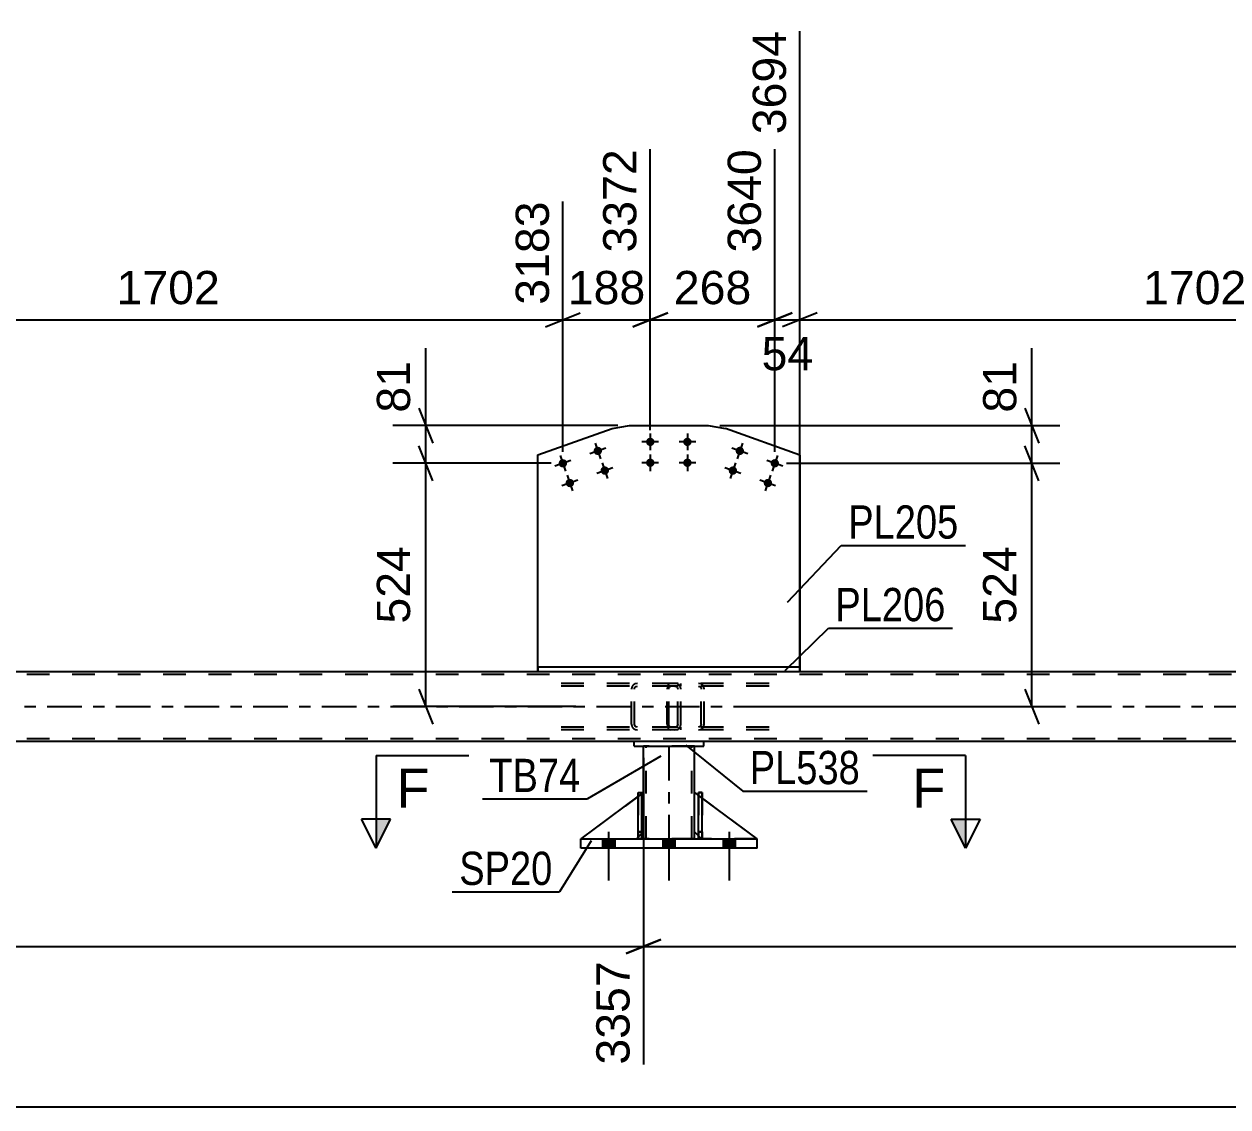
# Model space of a CAD drawing. Header units: millimetres. Extents: x 0 to 1189, y 0 to 841.
# Drawn here: x 201.1 to 304.9, y 340.5 to 433.9 of the extents above; entities that cross this region are included whole.
import ezdxf

# ---------------------------------------------------------------- set-up
doc = ezdxf.new("R2010")
doc.units = ezdxf.units.MM
doc.linetypes.add('DXK_LINE_DOT2', pattern=[3.9198, 1.9599, -1.9599])
doc.linetypes.add('DXK_LINE_DOT3', pattern=[5.9187, 2.979, -0.9799, 0.9799, -0.9799])
doc.styles.add('Arial', font='ARIAL.TTF', dxfattribs={"height": 0.2})
doc.styles.add('Arial Narrow', font='ARIALN.TTF', dxfattribs={"height": 0.2})

# ---------------------------------------------------------------- blocks, each defined once
blk = doc.blocks.new('Part-203773696-7717 - 7588')
at = {"color": 2, "linetype": 'Continuous'}
for p, q in [((245.41, 378.04), (179.5, 378.04)), ((333.92, 378.04), (268.01, 378.04)), ((253.72, 372.04), (124.25, 372.04)), ((509.13, 372.04), (259.72, 372.04))]:
    blk.add_line(p, q, dxfattribs=at)
at = {"color": 7, "linetype": 'DXK_LINE_DOT2'}
for p, q in [((268.01, 378.04), (245.41, 378.04)), ((783.44, 377.8), (120.25, 377.8)), ((783.44, 372.28), (120.25, 372.28)), ((259.72, 372.04), (253.72, 372.04))]:
    blk.add_line(p, q, dxfattribs=at)
at = {"color": 7, "linetype": 'DXK_LINE_DOT3'}
blk.add_line((120.25, 375.04), (783.44, 375.04), dxfattribs=at)
blk = doc.blocks.new('Bolt-203773696-7637 - 7588')
at = {"linetype": 'Continuous'}
for points in [[(263.17, 396.97, -1), (262.49, 397.21, -1)], [(262.57, 395.27, -1), (261.89, 395.51, -1)], [(266.19, 395.9, -1), (265.51, 396.14, -1)], [(265.59, 394.2, -1), (264.91, 394.44, -1)]]:
    blk.add_hatch(color=1, dxfattribs=at).paths.add_polyline_path(points)
at = {"color": 1, "linetype": 'Continuous'}
for p, q in [((263.07, 397.77), (262.59, 396.41)), ((263.51, 396.85), (262.15, 397.33)), ((266.09, 396.7), (265.61, 395.34)), ((262.91, 395.15), (261.55, 395.63)), ((262.47, 396.07), (261.99, 394.71)), ((266.53, 395.78), (265.17, 396.26)), ((265.92, 394.08), (264.57, 394.56)), ((265.49, 395), (265.01, 393.64))]:
    blk.add_line(p, q, dxfattribs=at)
blk = doc.blocks.new('Bolt-203773696-7638 - 7588')
at = {"linetype": 'Continuous'}
for points in [[(254.75, 397.87), (254.76, 397.94), (254.78, 398.01), (254.82, 398.08), (254.87, 398.13), (254.93, 398.18), (255, 398.21), (255.07, 398.23), (255.15, 398.23), (255.22, 398.21), (255.29, 398.18), (255.35, 398.13), (255.4, 398.08), (255.44, 398.01), (255.46, 397.94), (255.47, 397.87), (255.46, 397.79), (255.44, 397.72), (255.4, 397.66), (255.35, 397.6), (255.29, 397.56), (255.22, 397.52), (255.15, 397.51), (255.07, 397.51), (255, 397.52), (254.93, 397.56), (254.87, 397.6), (254.82, 397.66), (254.78, 397.72), (254.76, 397.79)], [(257.95, 397.87), (257.96, 397.94), (257.98, 398.01), (258.02, 398.08), (258.07, 398.13), (258.13, 398.18), (258.2, 398.21), (258.27, 398.23), (258.35, 398.23), (258.42, 398.21), (258.49, 398.18), (258.55, 398.13), (258.6, 398.08), (258.64, 398.01), (258.66, 397.94), (258.67, 397.87), (258.66, 397.79), (258.64, 397.72), (258.6, 397.66), (258.55, 397.6), (258.49, 397.56), (258.42, 397.52), (258.35, 397.51), (258.27, 397.51), (258.2, 397.52), (258.13, 397.56), (258.07, 397.6), (258.02, 397.66), (257.98, 397.72), (257.96, 397.79)], [(254.75, 396.07), (254.76, 396.14), (254.78, 396.21), (254.82, 396.28), (254.87, 396.33), (254.93, 396.38), (255, 396.41), (255.07, 396.43), (255.15, 396.43), (255.22, 396.41), (255.29, 396.38), (255.35, 396.33), (255.4, 396.28), (255.44, 396.21), (255.46, 396.14), (255.47, 396.07), (255.46, 395.99), (255.44, 395.92), (255.4, 395.86), (255.35, 395.8), (255.29, 395.76), (255.22, 395.72), (255.15, 395.71), (255.07, 395.71), (255, 395.72), (254.93, 395.76), (254.87, 395.8), (254.82, 395.86), (254.78, 395.92), (254.76, 395.99)], [(257.95, 396.07), (257.96, 396.14), (257.98, 396.21), (258.02, 396.28), (258.07, 396.33), (258.13, 396.38), (258.2, 396.41), (258.27, 396.43), (258.35, 396.43), (258.42, 396.41), (258.49, 396.38), (258.55, 396.33), (258.6, 396.28), (258.64, 396.21), (258.66, 396.14), (258.67, 396.07), (258.66, 395.99), (258.64, 395.92), (258.6, 395.86), (258.55, 395.8), (258.49, 395.76), (258.42, 395.72), (258.35, 395.71), (258.27, 395.71), (258.2, 395.72), (258.13, 395.76), (258.07, 395.8), (258.02, 395.86), (257.98, 395.92), (257.96, 395.99)]]:
    blk.add_hatch(color=1, dxfattribs=at).paths.add_polyline_path(points)
at = {"color": 1, "linetype": 'Continuous'}
for p, q in [((255.83, 397.87), (254.39, 397.87)), ((255.11, 398.59), (255.11, 397.15)), ((259.03, 397.87), (257.59, 397.87)), ((258.31, 398.59), (258.31, 397.15)), ((255.11, 396.79), (255.11, 395.35)), ((258.31, 396.79), (258.31, 395.35)), ((255.83, 396.07), (254.39, 396.07)), ((259.03, 396.07), (257.59, 396.07))]:
    blk.add_line(p, q, dxfattribs=at)
blk = doc.blocks.new('Bolt-203773696-7639 - 7588')
at = {"linetype": 'Continuous'}
for points in [[(250.25, 396.97), (250.23, 397.04), (250.23, 397.12), (250.24, 397.19), (250.27, 397.26), (250.31, 397.32), (250.37, 397.38), (250.43, 397.41), (250.5, 397.44), (250.58, 397.45), (250.65, 397.44), (250.73, 397.42), (250.79, 397.38), (250.85, 397.34), (250.89, 397.28), (250.93, 397.21), (250.94, 397.13), (250.95, 397.06), (250.93, 396.99), (250.9, 396.92), (250.86, 396.85), (250.8, 396.8), (250.74, 396.76), (250.67, 396.74), (250.59, 396.73), (250.52, 396.74), (250.45, 396.76), (250.38, 396.79), (250.32, 396.84), (250.28, 396.9)], [(247.23, 395.9), (247.21, 395.97), (247.21, 396.05), (247.23, 396.12), (247.26, 396.19), (247.3, 396.25), (247.35, 396.31), (247.42, 396.34), (247.49, 396.37), (247.56, 396.38), (247.64, 396.37), (247.71, 396.35), (247.78, 396.32), (247.83, 396.27), (247.88, 396.21), (247.91, 396.14), (247.93, 396.06), (247.93, 395.99), (247.92, 395.92), (247.89, 395.85), (247.84, 395.78), (247.79, 395.73), (247.72, 395.69), (247.65, 395.67), (247.58, 395.66), (247.5, 395.67), (247.43, 395.69), (247.37, 395.72), (247.31, 395.77), (247.26, 395.83)], [(250.85, 395.27), (250.83, 395.35), (250.83, 395.42), (250.84, 395.5), (250.87, 395.57), (250.92, 395.63), (250.97, 395.68), (251.03, 395.72), (251.11, 395.74), (251.18, 395.75), (251.26, 395.75), (251.33, 395.72), (251.39, 395.69), (251.45, 395.64), (251.5, 395.58), (251.53, 395.51), (251.55, 395.44), (251.55, 395.36), (251.53, 395.29), (251.5, 395.22), (251.46, 395.16), (251.41, 395.11), (251.34, 395.07), (251.27, 395.04), (251.2, 395.03), (251.12, 395.04), (251.05, 395.06), (250.98, 395.1), (250.93, 395.15), (250.88, 395.21)], [(247.83, 394.2), (247.82, 394.28), (247.81, 394.35), (247.83, 394.43), (247.86, 394.5), (247.9, 394.56), (247.95, 394.61), (248.02, 394.65), (248.09, 394.67), (248.16, 394.68), (248.24, 394.68), (248.31, 394.65), (248.38, 394.62), (248.43, 394.57), (248.48, 394.51), (248.51, 394.44), (248.53, 394.37), (248.53, 394.29), (248.52, 394.22), (248.49, 394.15), (248.45, 394.09), (248.39, 394.04), (248.33, 394), (248.26, 393.97), (248.18, 393.96), (248.11, 393.97), (248.03, 393.99), (247.97, 394.03), (247.91, 394.08), (247.87, 394.14)]]:
    blk.add_hatch(color=1, dxfattribs=at).paths.add_polyline_path(points)
at = {"color": 1, "linetype": 'Continuous'}
for p, q in [((250.35, 397.77), (250.83, 396.41)), ((247.33, 396.7), (247.81, 395.34)), ((251.27, 397.33), (249.91, 396.85)), ((248.25, 396.26), (246.89, 395.78)), ((251.87, 395.63), (250.51, 395.15)), ((250.95, 396.07), (251.43, 394.71)), ((248.85, 394.56), (247.49, 394.08)), ((247.93, 395), (248.41, 393.64))]:
    blk.add_line(p, q, dxfattribs=at)
blk = doc.blocks.new('Part-203773696-7663 - 7588')
at = {"color": 2, "linetype": 'Continuous'}
for p, q in [((245.41, 396.74), (251.82, 399.01)), ((251.82, 399.01), (253.31, 399.27)), ((251.82, 399.01), (251.82, 399.01)), ((253.31, 399.27), (253.31, 399.27)), ((253.31, 399.27), (260.11, 399.27)), ((260.11, 399.27), (260.11, 399.27)), ((260.11, 399.27), (261.6, 399.01)), ((261.6, 399.01), (261.6, 399.01)), ((268.01, 396.73), (261.6, 399.01)), ((245.41, 396.74), (245.41, 396.74)), ((245.41, 378.44), (245.41, 396.74)), ((268.01, 396.73), (268.01, 396.73)), ((268.01, 396.73), (268.01, 378.44))]:
    blk.add_line(p, q, dxfattribs=at)
at = {"color": 7, "linetype": 'DXK_LINE_DOT2'}
for p, q in [((245.41, 378.44), (245.41, 396.74)), ((268.01, 378.44), (268.01, 396.73)), ((268.01, 378.44), (245.41, 378.44))]:
    blk.add_line(p, q, dxfattribs=at)
blk = doc.blocks.new('Part-203773696-7715 - 7588')
at = {"color": 7, "linetype": 'DXK_LINE_DOT2'}
for p, q in [((257.23, 377.04), (247, 377.04)), ((257.23, 376.8), (247, 376.8)), ((254, 377.04), (253.8, 377.01)), ((253.9, 376.78), (254, 376.8)), ((257.43, 377.01), (257.23, 377.04)), ((257.23, 376.8), (257.33, 376.78)), ((253.53, 376.75), (253.49, 376.56)), ((253.49, 373.52), (253.49, 376.56)), ((253.74, 376.56), (253.76, 376.65)), ((253.74, 373.52), (253.74, 376.56)), ((253.76, 376.65), (253.82, 376.73)), ((253.82, 376.73), (253.9, 376.78)), ((257.33, 376.78), (257.42, 376.73)), ((257.42, 376.73), (257.47, 376.65)), ((257.47, 376.65), (257.49, 376.56)), ((257.49, 373.52), (257.49, 376.56)), ((257.75, 376.56), (257.71, 376.75)), ((257.75, 373.52), (257.75, 376.56)), ((257.23, 373.28), (247, 373.28)), ((257.23, 373.04), (247, 373.04)), ((253.49, 373.52), (253.53, 373.34)), ((253.76, 373.43), (253.74, 373.52)), ((253.82, 373.35), (253.76, 373.43)), ((253.8, 373.08), (254, 373.04)), ((253.9, 373.3), (253.82, 373.35)), ((254, 373.28), (253.9, 373.3)), ((257.33, 373.3), (257.23, 373.28)), ((257.23, 373.04), (257.43, 373.08)), ((257.42, 373.35), (257.33, 373.3)), ((257.47, 373.43), (257.42, 373.35)), ((257.49, 373.52), (257.47, 373.43)), ((257.71, 373.34), (257.75, 373.52))]:
    blk.add_line(p, q, dxfattribs=at)
for centre, start, end in [((253.98, 376.54), 110.7584, 155.6802), ((257.25, 376.54), 24.3198, 69.2416), ((253.98, 373.54), 204.3198, 249.2416), ((257.25, 373.54), 290.7584, 335.6802)]:
    blk.add_arc(centre, 0.496, start, end, dxfattribs=at)
blk = doc.blocks.new('Bolt-203773696-7761 - 7588')
at = {"linetype": 'Continuous'}
for points in [[(251, 362.84), (252.04, 362.84), (252.04, 363.64), (251, 363.64)], [(251, 362.84), (252.04, 362.84), (252.04, 363.64), (251, 363.64)], [(251, 362.84), (252.04, 362.84), (252.04, 363.64), (251, 363.64)], [(256.2, 362.84), (257.24, 362.84), (257.24, 363.64), (256.2, 363.64)], [(256.2, 362.84), (257.24, 362.84), (257.24, 363.64), (256.2, 363.64)], [(261.4, 362.84), (262.44, 362.84), (262.44, 363.64), (261.4, 363.64)], [(261.4, 362.84), (262.44, 362.84), (262.44, 363.64), (261.4, 363.64)], [(261.4, 362.84), (262.44, 362.84), (262.44, 363.64), (261.4, 363.64)]]:
    blk.add_hatch(color=1, dxfattribs=at).paths.add_polyline_path(points)
at = {"color": 1, "linetype": 'Continuous'}
for p, q in [((251, 363.64), (251, 362.84)), ((251, 363.64), (251, 362.84)), ((251, 363.64), (251, 362.84)), ((251.52, 364.24), (251.52, 360.04)), ((251.52, 364.24), (251.52, 360.04)), ((251.52, 364.24), (251.52, 360.04)), ((252.04, 363.64), (252.04, 362.84)), ((252.04, 363.64), (252.04, 362.84)), ((252.04, 363.64), (252.04, 362.84)), ((256.2, 363.64), (256.2, 362.84)), ((256.2, 363.64), (256.2, 362.84)), ((256.72, 364.24), (256.72, 360.04)), ((256.72, 364.24), (256.72, 360.04)), ((257.24, 363.64), (257.24, 362.84)), ((257.24, 363.64), (257.24, 362.84)), ((261.4, 363.64), (261.4, 362.84)), ((261.4, 363.64), (261.4, 362.84)), ((261.4, 363.64), (261.4, 362.84)), ((261.92, 364.24), (261.92, 360.04)), ((261.92, 364.24), (261.92, 360.04)), ((261.92, 364.24), (261.92, 360.04)), ((262.44, 363.64), (262.44, 362.84)), ((262.44, 363.64), (262.44, 362.84)), ((262.44, 363.64), (262.44, 362.84))]:
    blk.add_line(p, q, dxfattribs=at)
blk = doc.blocks.new('Part-203773696-7783 - 7588')
at = {"color": 2, "linetype": 'Continuous'}
for p, q in [((268.01, 378.44), (245.41, 378.44)), ((245.41, 378.04), (245.41, 378.44)), ((268.01, 378.04), (245.41, 378.04)), ((268.01, 378.44), (268.01, 378.04)), ((268.01, 378.44), (268.01, 378.44)), ((268.01, 378.04), (268.01, 378.04))]:
    blk.add_line(p, q, dxfattribs=at)
at = {"color": 7, "linetype": 'DXK_LINE_DOT2'}
for p, q in [((245.41, 378.44), (245.41, 378.04)), ((268.01, 378.04), (268.01, 378.44))]:
    blk.add_line(p, q, dxfattribs=at)
blk = doc.blocks.new('Part-203773696-7860 - 7588')
at = {"color": 2, "linetype": 'Continuous'}
for p, q in [((254.52, 367.64), (254.52, 371.64)), ((258.92, 367.64), (258.92, 371.64)), ((254.52, 363.64), (254.52, 364.24)), ((258.92, 363.64), (258.92, 364.24))]:
    blk.add_line(p, q, dxfattribs=at)
at = {"color": 7, "linetype": 'DXK_LINE_DOT2'}
for p, q in [((258.92, 371.64), (254.52, 371.64)), ((254.76, 363.64), (254.76, 371.64)), ((258.68, 363.64), (258.68, 371.64)), ((254.52, 364.24), (254.52, 367.64)), ((258.92, 364.24), (258.92, 367.64)), ((258.92, 363.64), (254.52, 363.64))]:
    blk.add_line(p, q, dxfattribs=at)
at = {"color": 7, "linetype": 'DXK_LINE_DOT3'}
blk.add_line((256.72, 371.64), (256.72, 363.64), dxfattribs=at)
blk = doc.blocks.new('Part-203773696-7861 - 7588')
at = {"color": 2, "linetype": 'Continuous'}
for p, q in [((254.07, 363.64), (254.07, 367.64)), ((254.07, 367.64), (254.39, 367.64)), ((254.39, 363.64), (254.39, 367.64)), ((254.07, 363.64), (254.07, 363.64)), ((254.39, 363.64), (254.07, 363.64))]:
    blk.add_line(p, q, dxfattribs=at)
at = {"color": 7, "linetype": 'DXK_LINE_DOT2'}
for p, q in [((254.07, 367.64), (254.07, 364.24)), ((254.39, 364.24), (254.39, 367.64)), ((254.07, 364.24), (254.07, 363.64)), ((254.07, 364.24), (254.39, 364.24)), ((254.07, 363.64), (254.07, 363.64)), ((254.07, 363.64), (254.07, 363.64)), ((254.39, 363.64), (254.39, 364.24)), ((254.39, 363.64), (254.39, 363.64))]:
    blk.add_line(p, q, dxfattribs=at)
blk = doc.blocks.new('Part-203773696-7862 - 7588')
at = {"color": 2, "linetype": 'Continuous'}
for p, q in [((259.27, 363.64), (259.27, 367.64)), ((259.27, 367.64), (259.59, 367.64)), ((259.59, 363.64), (259.59, 367.64)), ((259.27, 363.64), (259.27, 363.64)), ((259.59, 363.64), (259.27, 363.64))]:
    blk.add_line(p, q, dxfattribs=at)
at = {"color": 7, "linetype": 'DXK_LINE_DOT2'}
for p, q in [((259.27, 367.64), (259.27, 364.24)), ((259.59, 364.24), (259.59, 367.64)), ((259.27, 364.24), (259.27, 363.64)), ((259.27, 364.24), (259.59, 364.24)), ((259.27, 363.64), (259.27, 363.64)), ((259.27, 363.64), (259.27, 363.64)), ((259.59, 363.64), (259.59, 364.24)), ((259.59, 363.64), (259.59, 363.64))]:
    blk.add_line(p, q, dxfattribs=at)
blk = doc.blocks.new('Part-203773696-7863 - 7588')
at = {"color": 7, "linetype": 'DXK_LINE_DOT2'}
for p, q in [((254.08, 367.64), (254.07, 363.64)), ((254.08, 367.64), (254.4, 367.64)), ((254.08, 364.24), (254.08, 367.64)), ((254.39, 363.64), (254.4, 367.55)), ((254.4, 367.64), (254.4, 364.24)), ((254.4, 363.64), (254.07, 363.64)), ((254.4, 364.24), (254.08, 364.24)), ((254.08, 363.64), (254.08, 364.24)), ((254.4, 363.64), (254.39, 363.64)), ((254.4, 364.24), (254.4, 363.64))]:
    blk.add_line(p, q, dxfattribs=at)
blk = doc.blocks.new('Part-203773696-7870 - 7588')
at = {"color": 7, "linetype": 'DXK_LINE_DOT2'}
for p, q in [((254.52, 367.64), (249.12, 363.64)), ((254.52, 364.24), (254.52, 367.64)), ((254.52, 367.64), (254.52, 364.24)), ((249.12, 363.64), (253.92, 363.64)), ((253.92, 363.64), (254.52, 364.24)), ((254.52, 364.24), (253.92, 363.64)), ((254.52, 364.24), (254.52, 364.24))]:
    blk.add_line(p, q, dxfattribs=at)
blk = doc.blocks.new('Part-203773696-7871 - 7588')
at = {"color": 2, "linetype": 'Continuous'}
for p, q in [((258.92, 364.24), (258.92, 367.64)), ((258.92, 367.64), (259.27, 367.38)), ((264.32, 363.64), (259.59, 367.14)), ((259.27, 363.89), (258.92, 364.24))]:
    blk.add_line(p, q, dxfattribs=at)
at = {"color": 7, "linetype": 'DXK_LINE_DOT2'}
for p, q in [((259.59, 367.14), (259.27, 367.38)), ((259.27, 363.89), (259.52, 363.64)), ((259.52, 363.64), (264.32, 363.64))]:
    blk.add_line(p, q, dxfattribs=at)
blk = doc.blocks.new('Part-203773696-7872 - 7588')
at = {"color": 7, "linetype": 'DXK_LINE_DOT2'}
for p, q in [((258.92, 364.24), (258.92, 367.64)), ((258.92, 367.64), (264.32, 363.64)), ((259.52, 363.64), (258.92, 364.24)), ((264.32, 363.64), (259.52, 363.64))]:
    blk.add_line(p, q, dxfattribs=at)
blk = doc.blocks.new('Part-203773696-7878 - 7588')
at = {"color": 2, "linetype": 'Continuous'}
for p, q in [((259.72, 372.04), (253.72, 372.04)), ((253.72, 371.64), (253.72, 372.04)), ((253.72, 371.64), (259.72, 371.64)), ((259.72, 371.64), (259.72, 372.04))]:
    blk.add_line(p, q, dxfattribs=at)
blk = doc.blocks.new('Part-203773696-7888 - 7588')
at = {"color": 7, "linetype": 'DXK_LINE_DOT2'}
for p, q in [((254.39, 367.55), (254.07, 367.31)), ((254.52, 364.24), (254.52, 367.64)), ((249.12, 363.64), (249.12, 363.64)), ((249.12, 363.64), (253.92, 363.64)), ((254.52, 364.24), (253.92, 363.64)), ((254.39, 364.12), (254.07, 363.8))]:
    blk.add_line(p, q, dxfattribs=at)
at = {"color": 2, "linetype": 'Continuous'}
for p, q in [((254.52, 367.64), (254.39, 367.55)), ((254.52, 364.24), (254.52, 367.64)), ((254.07, 367.31), (249.12, 363.64)), ((254.07, 363.8), (253.92, 363.64)), ((254.52, 364.24), (254.39, 364.12)), ((254.52, 364.24), (254.52, 364.24))]:
    blk.add_line(p, q, dxfattribs=at)
blk = doc.blocks.new('Part-203773696-7904 - 7588')
at = {"color": 2, "linetype": 'Continuous'}
for p, q in [((249.12, 362.84), (249.12, 363.64)), ((249.12, 363.64), (264.32, 363.64)), ((264.32, 362.84), (264.32, 363.64)), ((264.32, 362.84), (249.12, 362.84))]:
    blk.add_line(p, q, dxfattribs=at)
blk = doc.blocks.new('Part-203773696-7920 - 7588')
at = {"color": 7, "linetype": 'DXK_LINE_DOT2'}
for p, q in [((259.59, 367.64), (259.27, 367.64)), ((259.27, 364.24), (259.27, 367.64)), ((259.27, 367.64), (259.27, 363.64)), ((259.59, 367.64), (259.59, 364.24)), ((259.59, 363.64), (259.59, 367.64)), ((259.59, 364.24), (259.27, 364.24)), ((259.27, 363.64), (259.27, 364.24)), ((259.59, 363.64), (259.27, 363.64)), ((259.59, 364.24), (259.59, 363.64)), ((259.59, 363.64), (259.59, 363.64))]:
    blk.add_line(p, q, dxfattribs=at)
blk = doc.blocks.new('Part-203773696-7935 - 7588')
at = {"color": 7, "linetype": 'DXK_LINE_DOT2'}
for p, q in [((256.66, 376.9), (256.6, 376.75)), ((256.75, 377.01), (256.66, 376.9)), ((256.85, 377.04), (256.75, 377.01)), ((256.8, 376.78), (256.85, 376.8)), ((265.35, 377.04), (256.85, 377.04)), ((265.35, 376.8), (256.85, 376.8)), ((257.75, 376.8), (257.75, 377.04)), ((259.45, 377.01), (259.26, 377.04)), ((259.26, 376.8), (259.35, 376.78)), ((256.6, 376.75), (256.58, 376.56)), ((256.58, 373.52), (256.58, 376.56)), ((256.71, 376.56), (256.72, 376.65)), ((256.71, 373.52), (256.71, 376.56)), ((256.72, 376.65), (256.75, 376.73)), ((256.75, 376.73), (256.8, 376.78)), ((259.35, 376.78), (259.43, 376.73)), ((259.43, 376.73), (259.49, 376.65)), ((259.49, 376.65), (259.51, 376.56)), ((259.51, 373.52), (259.51, 376.56)), ((259.76, 376.56), (259.72, 376.75)), ((259.76, 373.52), (259.76, 376.56)), ((256.58, 373.52), (256.6, 373.34)), ((256.6, 373.34), (256.66, 373.18)), ((256.66, 373.18), (256.75, 373.08)), ((256.72, 373.43), (256.71, 373.52)), ((256.75, 373.35), (256.72, 373.43)), ((256.8, 373.3), (256.75, 373.35)), ((256.75, 373.08), (256.85, 373.04)), ((256.85, 373.28), (256.8, 373.3)), ((265.35, 373.28), (256.85, 373.28)), ((265.35, 373.04), (256.85, 373.04)), ((257.75, 373.04), (257.75, 373.28)), ((259.35, 373.3), (259.26, 373.28)), ((259.26, 373.04), (259.45, 373.08)), ((259.43, 373.35), (259.35, 373.3)), ((259.49, 373.43), (259.43, 373.35)), ((259.51, 373.52), (259.49, 373.43)), ((259.72, 373.34), (259.76, 373.52))]:
    blk.add_line(p, q, dxfattribs=at)
for centre, start, end in [((259.27, 376.55), 23.8952, 68.8488), ((259.27, 373.54), 291.1512, 336.1048)]:
    blk.add_arc(centre, 0.492, start, end, dxfattribs=at)
blk = doc.blocks.new('StraightDimension-203773696-15223 - 7588')
at = {"color": 7, "linetype": 'Continuous'}
for p, q in [((268.01, 379.44), (268.01, 433.29)), ((265.85, 397.02), (265.85, 423.09)), ((264.35, 407.79), (267.35, 408.99)), ((269.51, 408.99), (266.51, 407.79)), ((265.85, 408.39), (268.01, 408.39))]:
    blk.add_line(p, q, dxfattribs=at)
at = {"color": 0, "linetype": 'Continuous'}
blk.add_wipeout([(267.41, 433.89), (263.21, 433.89), (263.21, 423.79), (267.41, 423.79)], dxfattribs=at)
at = {"color": 3, "linetype": 'Continuous', "style": 'Arial'}
blk.add_text('3694', height=2.865, rotation=90.0002, dxfattribs=at).set_placement((266.81, 424.39))
at = {"color": 0}
blk.add_wipeout([(269.75, 403.44), (269.75, 407.64), (264.11, 407.64), (264.11, 403.44)], dxfattribs=at)
at = {"color": 3, "style": 'Arial'}
blk.add_text('54', height=2.865, dxfattribs=at).set_placement((264.71, 404.04))
blk = doc.blocks.new('StraightDimension-203773696-15225 - 7588')
at = {"color": 7, "linetype": 'Continuous'}
for p, q in [((255.11, 398.87), (255.11, 423.09)), ((247.57, 397.02), (247.57, 418.59)), ((246.07, 407.79), (249.07, 408.99)), ((256.61, 408.99), (253.61, 407.79)), ((247.57, 408.39), (255.11, 408.39))]:
    blk.add_line(p, q, dxfattribs=at)
at = {"color": 0}
blk.add_wipeout([(255.28, 409.14), (255.28, 413.34), (247.4, 413.34), (247.4, 409.14)], dxfattribs=at)
at = {"color": 3, "style": 'Arial'}
blk.add_text('188', height=2.865, dxfattribs=at).set_placement((248, 409.74))
at = {"color": 0, "linetype": 'Continuous'}
blk.add_wipeout([(254.51, 423.69), (250.31, 423.69), (250.31, 413.59), (254.51, 413.59)], dxfattribs=at)
at = {"color": 3, "linetype": 'Continuous', "style": 'Arial'}
blk.add_text('3372', height=2.865, rotation=90.0002, dxfattribs=at).set_placement((253.91, 414.19))
blk = doc.blocks.new('StraightDimension-203773696-20217 - 7588')
at = {"color": 7, "linetype": 'Continuous'}
blk.add_line((120.25, 340.53), (674.8, 340.53), dxfattribs=at)
blk = doc.blocks.new('StraightDimension-203773696-15224 - 7588')
at = {"color": 7, "linetype": 'Continuous'}
for p, q in [((255.11, 398.87), (255.11, 423.09)), ((265.85, 397.02), (265.85, 423.09)), ((253.61, 407.79), (256.61, 408.99)), ((267.35, 408.99), (264.35, 407.79)), ((255.11, 408.39), (265.85, 408.39))]:
    blk.add_line(p, q, dxfattribs=at)
at = {"color": 0}
blk.add_wipeout([(264.41, 409.14), (264.41, 413.34), (256.54, 413.34), (256.54, 409.14)], dxfattribs=at)
at = {"color": 3, "style": 'Arial'}
blk.add_text('268', height=2.865, dxfattribs=at).set_placement((257.14, 409.74))
at = {"color": 0, "linetype": 'Continuous'}
blk.add_wipeout([(265.25, 423.69), (261.05, 423.69), (261.05, 413.59), (265.25, 413.59)], dxfattribs=at)
at = {"color": 3, "linetype": 'Continuous', "style": 'Arial'}
blk.add_text('3640', height=2.865, rotation=90.0002, dxfattribs=at).set_placement((264.65, 414.19))
blk = doc.blocks.new('StraightDimension-203773696-15019 - 7588')
at = {"color": 7, "linetype": 'Continuous'}
for p, q in [((254.52, 370.64), (254.52, 344.18)), ((256.02, 354.97), (253.02, 353.77)), ((254.52, 354.37), (509.93, 354.37))]:
    blk.add_line(p, q, dxfattribs=at)
blk = doc.blocks.new('StraightDimension-203773696-15020 - 7588')
at = {"color": 7, "linetype": 'Continuous'}
for p, q in [((254.52, 370.64), (254.52, 344.18)), ((120.25, 354.37), (254.52, 354.37)), ((253.02, 353.77), (256.02, 354.97))]:
    blk.add_line(p, q, dxfattribs=at)
at = {"color": 0, "linetype": 'Continuous'}
blk.add_wipeout([(253.92, 353.67), (249.72, 353.67), (249.72, 343.58), (253.92, 343.58)], dxfattribs=at)
at = {"color": 3, "linetype": 'Continuous', "style": 'Arial'}
blk.add_text('3357', height=2.865, rotation=90.0002, dxfattribs=at).set_placement((253.32, 344.18))
blk = doc.blocks.new('StraightDimension-203773696-15222 - 7588')
at = {"color": 7, "linetype": 'Continuous'}
for p, q in [((268.01, 379.44), (268.01, 433.29)), ((336.08, 387.5), (336.08, 418.59)), ((269.51, 408.99), (266.51, 407.79)), ((334.58, 407.79), (337.58, 408.99)), ((268.01, 408.39), (336.08, 408.39))]:
    blk.add_line(p, q, dxfattribs=at)
at = {"color": 0}
blk.add_wipeout([(307.09, 409.14), (307.09, 413.34), (297, 413.34), (297, 409.14)], dxfattribs=at)
at = {"color": 3, "style": 'Arial'}
blk.add_text('1702', height=2.865, dxfattribs=at).set_placement((297.6, 409.74))
at = {"color": 0, "linetype": 'Continuous'}
blk.add_wipeout([(335.48, 419.19), (331.28, 419.19), (331.28, 409.09), (335.48, 409.09)], dxfattribs=at)
at = {"color": 3, "linetype": 'Continuous', "style": 'Arial'}
blk.add_text('5396', height=2.865, rotation=90.0002, dxfattribs=at).set_placement((334.88, 409.69))
blk = doc.blocks.new('StraightDimension-203773696-15226 - 7588')
at = {"color": 7, "linetype": 'Continuous'}
for p, q in [((179.5, 379.44), (179.5, 433.29)), ((247.57, 397.02), (247.57, 418.59)), ((181, 408.99), (178, 407.79)), ((246.07, 407.79), (249.07, 408.99)), ((179.5, 408.39), (247.57, 408.39))]:
    blk.add_line(p, q, dxfattribs=at)
at = {"color": 0}
blk.add_wipeout([(218.58, 409.14), (218.58, 413.34), (208.49, 413.34), (208.49, 409.14)], dxfattribs=at)
at = {"color": 3, "style": 'Arial'}
blk.add_text('1702', height=2.865, dxfattribs=at).set_placement((209.09, 409.74))
at = {"color": 0, "linetype": 'Continuous'}
blk.add_wipeout([(246.97, 419.19), (242.77, 419.19), (242.77, 409.09), (246.97, 409.09)], dxfattribs=at)
at = {"color": 3, "linetype": 'Continuous', "style": 'Arial'}
blk.add_text('3183', height=2.865, rotation=90.0002, dxfattribs=at).set_placement((246.37, 409.69))
blk = doc.blocks.new('StraightDimension-203773696-25391 - 7588')
at = {"color": 7, "linetype": 'Continuous'}
for p, q in [((235.75, 399.27), (235.75, 405.96)), ((235.75, 399.27), (235.75, 405.96)), ((235.15, 400.77), (236.35, 397.77)), ((252.31, 399.27), (232.9, 399.27)), ((235.75, 396.02), (235.75, 399.27)), ((236.35, 394.52), (235.15, 397.52)), ((246.57, 396.02), (232.9, 396.02))]:
    blk.add_line(p, q, dxfattribs=at)
at = {"color": 0}
blk.add_wipeout([(235, 405.44), (230.8, 405.44), (230.8, 399.79), (235, 399.79)], dxfattribs=at)
at = {"color": 3, "style": 'Arial'}
blk.add_text('81', height=2.865, rotation=90.0002, dxfattribs=at).set_placement((234.4, 400.39))
blk = doc.blocks.new('StraightDimension-203773696-25392 - 7588')
at = {"color": 7, "linetype": 'Continuous'}
for p, q in [((236.35, 394.52), (235.15, 397.52)), ((246.57, 396.02), (232.9, 396.02)), ((235.75, 375.04), (235.75, 396.02)), ((235.15, 376.54), (236.35, 373.54)), ((248.7, 375.04), (232.9, 375.04))]:
    blk.add_line(p, q, dxfattribs=at)
at = {"color": 0}
blk.add_wipeout([(235, 389.47), (230.8, 389.47), (230.8, 381.6), (235, 381.6)], dxfattribs=at)
at = {"color": 3, "style": 'Arial'}
blk.add_text('524', height=2.865, rotation=90.0002, dxfattribs=at).set_placement((234.4, 382.2))
blk = doc.blocks.new('StraightDimension-203773696-25418 - 7588')
at = {"color": 7, "linetype": 'Continuous'}
for p, q in [((288.02, 399.27), (288.02, 405.96)), ((288.02, 399.27), (288.02, 405.96)), ((287.42, 400.77), (288.62, 397.77)), ((261.11, 399.27), (290.42, 399.27)), ((288.02, 396.02), (288.02, 399.27)), ((288.62, 394.52), (287.42, 397.52)), ((266.85, 396.02), (290.42, 396.02))]:
    blk.add_line(p, q, dxfattribs=at)
at = {"color": 0}
blk.add_wipeout([(287.27, 405.44), (283.07, 405.44), (283.07, 399.79), (287.27, 399.79)], dxfattribs=at)
at = {"color": 3, "style": 'Arial'}
blk.add_text('81', height=2.865, rotation=90.0002, dxfattribs=at).set_placement((286.67, 400.39))
blk = doc.blocks.new('StraightDimension-203773696-25419 - 7588')
at = {"color": 7, "linetype": 'Continuous'}
for p, q in [((288.62, 394.52), (287.42, 397.52)), ((266.85, 396.02), (290.42, 396.02)), ((288.02, 375.04), (288.02, 396.02)), ((287.42, 376.54), (288.62, 373.54)), ((264.81, 375.04), (290.42, 375.04))]:
    blk.add_line(p, q, dxfattribs=at)
at = {"color": 0}
blk.add_wipeout([(287.27, 389.47), (283.07, 389.47), (283.07, 381.59), (287.27, 381.59)], dxfattribs=at)
at = {"color": 3, "style": 'Arial'}
blk.add_text('524', height=2.865, rotation=90.0002, dxfattribs=at).set_placement((286.67, 382.19))
blk = doc.blocks.new('Mark-203773696-7659 - 7588')
at = {"color": 30, "linetype": 'Continuous'}
for p, q in [((266.93, 384.04), (271.58, 388.93)), ((271.58, 388.93), (282.28, 388.93))]:
    blk.add_line(p, q, dxfattribs=at)
at = {"color": 0}
blk.add_wipeout([(281.68, 389.53), (281.68, 392.53), (272.18, 392.53), (272.18, 389.53)], dxfattribs=at)
blk.add_wipeout([(281.68, 389.53), (281.68, 392.53), (272.18, 392.53), (272.18, 389.53)], dxfattribs=at)
at = {"color": 3, "style": 'Arial Narrow'}
blk.add_text('PL205', height=2.863, dxfattribs=at).set_placement((272.18, 389.53))
blk = doc.blocks.new('Mark-203773696-7779 - 7588')
at = {"color": 30, "linetype": 'Continuous'}
for p, q in [((266.73, 378.17), (270.47, 381.81)), ((270.47, 381.81), (281.17, 381.81))]:
    blk.add_line(p, q, dxfattribs=at)
at = {"color": 0}
blk.add_wipeout([(280.57, 382.41), (280.57, 385.41), (271.07, 385.41), (271.07, 382.41)], dxfattribs=at)
blk.add_wipeout([(280.57, 382.41), (280.57, 385.41), (271.07, 385.41), (271.07, 382.41)], dxfattribs=at)
at = {"color": 3, "style": 'Arial Narrow'}
blk.add_text('PL206', height=2.863, dxfattribs=at).set_placement((271.07, 382.41))
blk = doc.blocks.new('Mark-203773696-7856 - 7588')
at = {"color": 30, "linetype": 'Continuous'}
for p in [(256.01, 370.78), (240.63, 367.08)]:
    blk.add_line(p, (249.69, 367.08), dxfattribs=at)
at = {"color": 0}
blk.add_wipeout([(249.09, 367.68), (249.09, 370.68), (241.23, 370.68), (241.23, 367.68)], dxfattribs=at)
blk.add_wipeout([(249.09, 367.68), (249.09, 370.68), (241.23, 370.68), (241.23, 367.68)], dxfattribs=at)
at = {"color": 3, "style": 'Arial Narrow'}
blk.add_text('TB74', height=2.863, dxfattribs=at).set_placement((241.23, 367.68))
blk = doc.blocks.new('Mark-203773696-7874 - 7588')
at = {"color": 30, "linetype": 'Continuous'}
for p, q in [((258.18, 371.72), (263.09, 367.76)), ((263.09, 367.76), (273.8, 367.76))]:
    blk.add_line(p, q, dxfattribs=at)
at = {"color": 0}
blk.add_wipeout([(273.2, 368.36), (273.2, 371.36), (263.69, 371.36), (263.69, 368.36)], dxfattribs=at)
blk.add_wipeout([(273.2, 368.36), (273.2, 371.36), (263.69, 371.36), (263.69, 368.36)], dxfattribs=at)
at = {"color": 3, "style": 'Arial Narrow'}
blk.add_text('PL538', height=2.863, dxfattribs=at).set_placement((263.69, 368.36))
blk = doc.blocks.new('Mark-203773696-7900 - 7588')
at = {"color": 30, "linetype": 'Continuous'}
for p in [(250.01, 363.47), (238.04, 359.07)]:
    blk.add_line(p, (247.28, 359.07), dxfattribs=at)
at = {"color": 0}
blk.add_wipeout([(246.68, 359.67), (246.68, 362.67), (238.64, 362.67), (238.64, 359.67)], dxfattribs=at)
blk.add_wipeout([(246.68, 359.67), (246.68, 362.67), (238.64, 362.67), (238.64, 359.67)], dxfattribs=at)
at = {"color": 3, "style": 'Arial Narrow'}
blk.add_text('SP20', height=2.863, dxfattribs=at).set_placement((238.64, 359.67))
blk = doc.blocks.new('SectionMark-203773696-26699 - 7588')
at = {"linetype": 'Continuous'}
for points in [[(231.47, 365.34), (232.72, 365.34), (231.47, 362.84)], [(281.05, 365.34), (282.3, 365.34), (282.3, 362.84)]]:
    blk.add_hatch(color=6, dxfattribs=at).paths.add_polyline_path(points)
at = {"color": 6, "linetype": 'Continuous'}
for p, q in [((231.47, 370.84), (239.47, 370.84)), ((231.47, 370.84), (231.47, 362.84)), ((282.3, 370.84), (274.3, 370.84)), ((282.3, 370.84), (282.3, 362.84)), ((231.47, 362.84), (230.22, 365.34)), ((232.72, 365.34), (230.22, 365.34)), ((231.47, 362.84), (232.72, 365.34)), ((281.05, 365.34), (283.55, 365.34)), ((282.3, 362.84), (281.05, 365.34)), ((283.55, 365.34), (282.3, 362.84))]:
    blk.add_line(p, q, dxfattribs=at)
at = {"color": 0, "linetype": 'Continuous'}
for points in [[(236.08, 366.34), (236.08, 369.84), (233.22, 369.84), (233.22, 366.34)], [(280.55, 366.34), (280.55, 369.84), (277.7, 369.84), (277.7, 366.34)]]:
    blk.add_wipeout(points, dxfattribs=at)
at = {"color": 3, "linetype": 'Continuous', "style": 'Arial'}
for p in [(233.22, 366.34), (277.7, 366.34)]:
    blk.add_text('F', height=3.34, dxfattribs=at).set_placement(p)

msp = doc.modelspace()

# ---------------------------------------------------------------- block references
for name in ['Part-203773696-7663 - 7588', 'Bolt-203773696-7639 - 7588', 'Bolt-203773696-7638 - 7588', 'Bolt-203773696-7637 - 7588', 'Part-203773696-7717 - 7588', 'Part-203773696-7783 - 7588', 'Part-203773696-7715 - 7588', 'Part-203773696-7935 - 7588', 'Part-203773696-7878 - 7588', 'Part-203773696-7860 - 7588', 'Part-203773696-7870 - 7588', 'Part-203773696-7888 - 7588', 'Part-203773696-7861 - 7588', 'Part-203773696-7863 - 7588', 'Part-203773696-7871 - 7588', 'Part-203773696-7872 - 7588', 'Part-203773696-7862 - 7588', 'Part-203773696-7920 - 7588', 'Part-203773696-7904 - 7588', 'Bolt-203773696-7761 - 7588']:
    msp.add_blockref(name, (0, 0))

# ---------------------------------------------------------------- next in the draw order: block references
for name in ['StraightDimension-203773696-15223 - 7588', 'StraightDimension-203773696-15225 - 7588', 'StraightDimension-203773696-20217 - 7588']:
    msp.add_blockref(name, (0, 0))

# ---------------------------------------------------------------- next in the draw order: block references
for name in ['StraightDimension-203773696-15226 - 7588', 'StraightDimension-203773696-15224 - 7588', 'StraightDimension-203773696-15019 - 7588']:
    msp.add_blockref(name, (0, 0))

# ---------------------------------------------------------------- next in the draw order: block references
for name in ['StraightDimension-203773696-15222 - 7588', 'StraightDimension-203773696-25391 - 7588', 'Mark-203773696-7874 - 7588', 'StraightDimension-203773696-15020 - 7588']:
    msp.add_blockref(name, (0, 0))

# ---------------------------------------------------------------- next in the draw order: block references
for name in ['StraightDimension-203773696-25418 - 7588', 'StraightDimension-203773696-25392 - 7588', 'Mark-203773696-7856 - 7588', 'Mark-203773696-7900 - 7588']:
    msp.add_blockref(name, (0, 0))

# ---------------------------------------------------------------- next in the draw order: block references
for name in ['StraightDimension-203773696-25419 - 7588', 'SectionMark-203773696-26699 - 7588']:
    msp.add_blockref(name, (0, 0))

# ---------------------------------------------------------------- next in the draw order: block references
msp.add_blockref('Mark-203773696-7659 - 7588', (0, 0))

# ---------------------------------------------------------------- next in the draw order: block references
msp.add_blockref('Mark-203773696-7779 - 7588', (0, 0))

doc.saveas('drawing.dxf')
